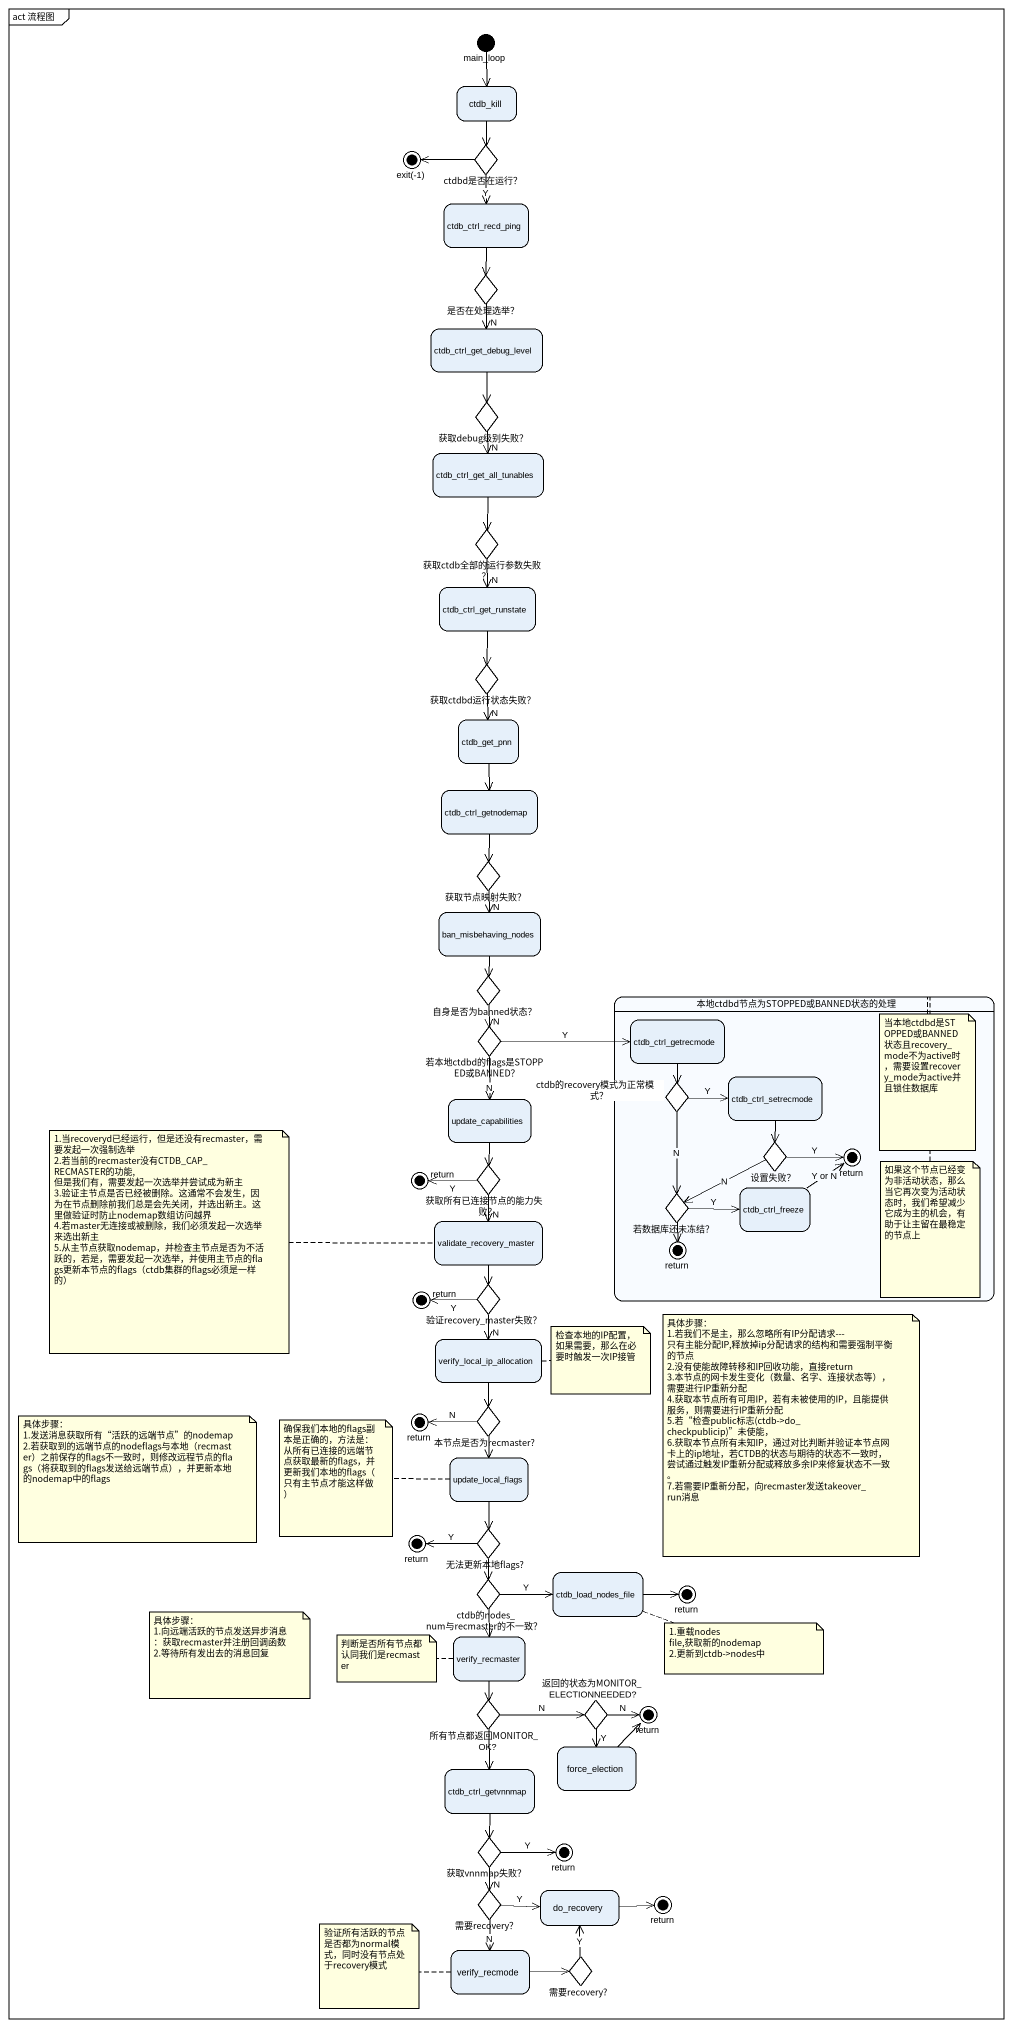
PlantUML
@startuml
mainframe act 流程图
hide empty description
state main_loop <<start>>
state ctdb_kill
state "exit(-1)" as exit_1 <<end>>
state "ctdbd是否在运行？" as ctdbd是否在运行 <<choice>>
state ctdb_ctrl_recd_ping
state "是否在处理选举？" as 是否在处理选举 <<choice>>
state ctdb_ctrl_get_debug_level
state "获取debug级别失败？" as 获取debug级别失败 <<choice>>
state ctdb_ctrl_get_all_tunables
state "获取ctdb全部的运行参数失败？" as 获取ctdb全部的运行参数失败 <<choice>>
state ctdb_ctrl_get_runstate
state "获取ctdbd运行状态失败？" as 获取ctdbd运行状态失败 <<choice>>
state ctdb_get_pnn
state ctdb_ctrl_getnodemap
state "获取节点映射失败？" as 获取节点映射失败 <<choice>>
state ban_misbehaving_nodes
state "自身是否为banned状态？" as 自身是否为banned状态 <<choice>>
state "本地ctdbd节点为STOPPED或BANNED状态的处理" as 本地ctdbd节点为STOPPED或BANNED状态的处 {
  state ctdb_ctrl_getrecmode
  state "ctdb的recovery模式为正常模式？" as ctdb的recovery模式为正常模式 <<choice>>
  state ctdb_ctrl_setrecmode
  state "设置失败？" as 设置失败 <<choice>>
  state "return" as return_ <<end>>
  state "若数据库还未冻结？" as 若数据库还未冻结 <<choice>>
  state ctdb_ctrl_freeze
  state "return" as return__3 <<end>>
}
state "若本地ctdbd的flags是STOPPED或BANNED？" as 若本地ctdbd的flags是STOPPED或BANNE <<choice>>
state update_capabilities
state "获取所有已连接节点的能力失败？" as 获取所有已连接节点的能力失败 <<choice>>
state "return" as return__2 <<end>>
state validate_recovery_master
state "验证recovery_master失败？" as 验证recovery_master失败 <<choice>>
state "return" as return__4 <<end>>
state verify_local_ip_allocation
state "return" as return__5 <<end>>
state "本节点是否为recmaster?" as 本节点是否为recmaster <<choice>>
state update_local_flags
state "return" as return__6 <<end>>
state "无法更新本地flags?" as 无法更新本地flags <<choice>>
state "ctdb的nodes_num与recmaster的不一致？" as ctdb的nodes_num与recmaster的不一致 <<choice>>
state ctdb_load_nodes_file
state "return" as return__7 <<end>>
state verify_recmaster
state "所有节点都返回MONITOR_OK?" as 所有节点都返回MONITOR_OK <<choice>>
state "返回的状态为MONITOR_ELECTIONNEEDED?" as 返回的状态为MONITOR_ELECTIONNEEDED <<choice>>
state "return" as return__8 <<end>>
state force_election
state ctdb_ctrl_getvnnmap
state "获取vnnmap失败？" as 获取vnnmap失败 <<choice>>
state "return" as return__9 <<end>>
state "需要recovery？" as 需要recovery <<choice>>
state do_recovery
state "return" as return__10 <<end>>
state verify_recmode
state "需要recovery?" as 需要recovery_2 <<choice>>
main_loop --> ctdb_kill
ctdb_kill --> ctdbd是否在运行
ctdbd是否在运行 -left-> exit_1
ctdbd是否在运行 --> ctdb_ctrl_recd_ping : Y
ctdb_ctrl_recd_ping --> 是否在处理选举
是否在处理选举 --> ctdb_ctrl_get_debug_level : N
ctdb_ctrl_get_debug_level --> 获取debug级别失败
获取debug级别失败 --> ctdb_ctrl_get_all_tunables : N
ctdb_ctrl_get_all_tunables --> 获取ctdb全部的运行参数失败
获取ctdb全部的运行参数失败 --> ctdb_ctrl_get_runstate : N
ctdb_ctrl_get_runstate --> 获取ctdbd运行状态失败
获取ctdbd运行状态失败 --> ctdb_get_pnn : N
ctdb_get_pnn --> ctdb_ctrl_getnodemap
ctdb_ctrl_getnodemap --> 获取节点映射失败
获取节点映射失败 --> ban_misbehaving_nodes : N
ban_misbehaving_nodes --> 自身是否为banned状态
自身是否为banned状态 --> 若本地ctdbd的flags是STOPPED或BANNE : N
若本地ctdbd的flags是STOPPED或BANNE -right-> ctdb_ctrl_getrecmode : Y
若本地ctdbd的flags是STOPPED或BANNE --> update_capabilities : N
ctdb_ctrl_getrecmode --> ctdb的recovery模式为正常模式
ctdb的recovery模式为正常模式 -right-> ctdb_ctrl_setrecmode : Y
ctdb的recovery模式为正常模式 --> 若数据库还未冻结 : N
ctdb_ctrl_setrecmode --> 设置失败
update_capabilities --> 获取所有已连接节点的能力失败
获取所有已连接节点的能力失败 -left-> return__2 : Y
获取所有已连接节点的能力失败 --> validate_recovery_master : N
设置失败 -right-> return_ : Y
设置失败 -left-> 若数据库还未冻结 : N
若数据库还未冻结 -right-> ctdb_ctrl_freeze : Y
若数据库还未冻结 --> return__3
ctdb_ctrl_freeze -up-> return_ : Y or N
validate_recovery_master --> 验证recovery_master失败
验证recovery_master失败 -left-> return__4 : Y
验证recovery_master失败 --> verify_local_ip_allocation : N
verify_local_ip_allocation --> 本节点是否为recmaster
本节点是否为recmaster -left-> return__5 : N
本节点是否为recmaster --> update_local_flags
update_local_flags --> 无法更新本地flags
无法更新本地flags -left-> return__6 : Y
无法更新本地flags --> ctdb的nodes_num与recmaster的不一致
ctdb的nodes_num与recmaster的不一致 -right-> ctdb_load_nodes_file : Y
ctdb的nodes_num与recmaster的不一致 --> verify_recmaster
ctdb_load_nodes_file -right-> return__7
verify_recmaster --> 所有节点都返回MONITOR_OK
所有节点都返回MONITOR_OK -right-> 返回的状态为MONITOR_ELECTIONNEEDED : N
所有节点都返回MONITOR_OK --> ctdb_ctrl_getvnnmap
返回的状态为MONITOR_ELECTIONNEEDED -right-> return__8 : N
返回的状态为MONITOR_ELECTIONNEEDED --> force_election : Y
force_election -up-> return__8
ctdb_ctrl_getvnnmap --> 获取vnnmap失败
获取vnnmap失败 -right-> return__9 : Y
获取vnnmap失败 --> 需要recovery : N
需要recovery -right-> do_recovery : Y
需要recovery --> verify_recmode : N
do_recovery -right-> return__10
verify_recmode -right-> 需要recovery_2
需要recovery_2 -up-> do_recovery : Y
note right of 本地ctdbd节点为STOPPED或BANNED状态的处 : 当本地ctdbd是STOPPED或BANNED状态且recovery_mode不为active时，需要设置recovery_mode为active并且锁住数据库
note left of validate_recovery_master
  1.当recoveryd已经运行，但是还没有recmaster，需要发起一次强制选举
  2.若当前的recmaster没有CTDB_CAP_RECMASTER的功能,但是我们有，需要发起一次选举并尝试成为新主
  3.验证主节点是否已经被删除。这通常不会发生，因为在节点删除前我们总是会先关闭，并选出新主。这里做验证时防止nodemap数组访问越界
  4.若master无连接或被删除，我们必须发起一次选举来选出新主
  5.从主节点获取nodemap，并检查主节点是否为不活跃的，若是，需要发起一次选举，并使用主节点的flags更新本节点的flags（ctdb集群的flags必须是一样的）
end note
note bottom of 本地ctdbd节点为STOPPED或BANNED状态的处 : 如果这个节点已经变为非活动状态，那么当它再次变为活动状态时，我们希望减少它成为主的机会，有助于让主留在最稳定的节点上
note as N4
  具体步骤：
  1.若我们不是主，那么忽略所有IP分配请求---只有主能分配IP,释放掉ip分配请求的结构和需要强制平衡的节点
  2.没有使能故障转移和IP回收功能，直接return
  3.本节点的网卡发生变化（数量、名字、连接状态等），需要进行IP重新分配
  4.获取本节点所有可用IP，若有未被使用的IP，且能提供服务，则需要进行IP重新分配
  5.若“检查public标志(ctdb->do_checkpublicip)”未使能，
  6.获取本节点所有未知IP，通过对比判断并验证本节点网卡上的ip地址，若CTDB的状态与期待的状态不一致时，尝试通过触发IP重新分配或释放多余IP来修复状态不一致。
  7.若需要IP重新分配，向recmaster发送takeover_run消息
end note
note right of verify_local_ip_allocation : 检查本地的IP配置，如果需要，那么在必要时触发一次IP接管
note as N6
  具体步骤：
  1.发送消息获取所有“活跃的远端节点”的nodemap
  2.若获取到的远端节点的nodeflags与本地（recmaster）之前保存的flags不一致时，则修改远程节点的flags（将获取到的flags发送给远端节点），并更新本地的nodemap中的flags
end note
note left of update_local_flags : 确保我们本地的flags副本是正确的，方法是：从所有已连接的远端节点获取最新的flags，并更新我们本地的flags（只有主节点才能这样做）
note as N8
  具体步骤：
  1.向远端活跃的节点发送异步消息：获取recmaster并注册回调函数
  2.等待所有发出去的消息回复
end note
note right of ctdb_load_nodes_file
  1.重载nodes file,获取新的nodemap
  2.更新到ctdb->nodes中
end note
note left of verify_recmaster : 判断是否所有节点都认同我们是recmaster
note left of verify_recmode : 验证所有活跃的节点是否都为normal模式，同时没有节点处于recovery模式
@enduml
